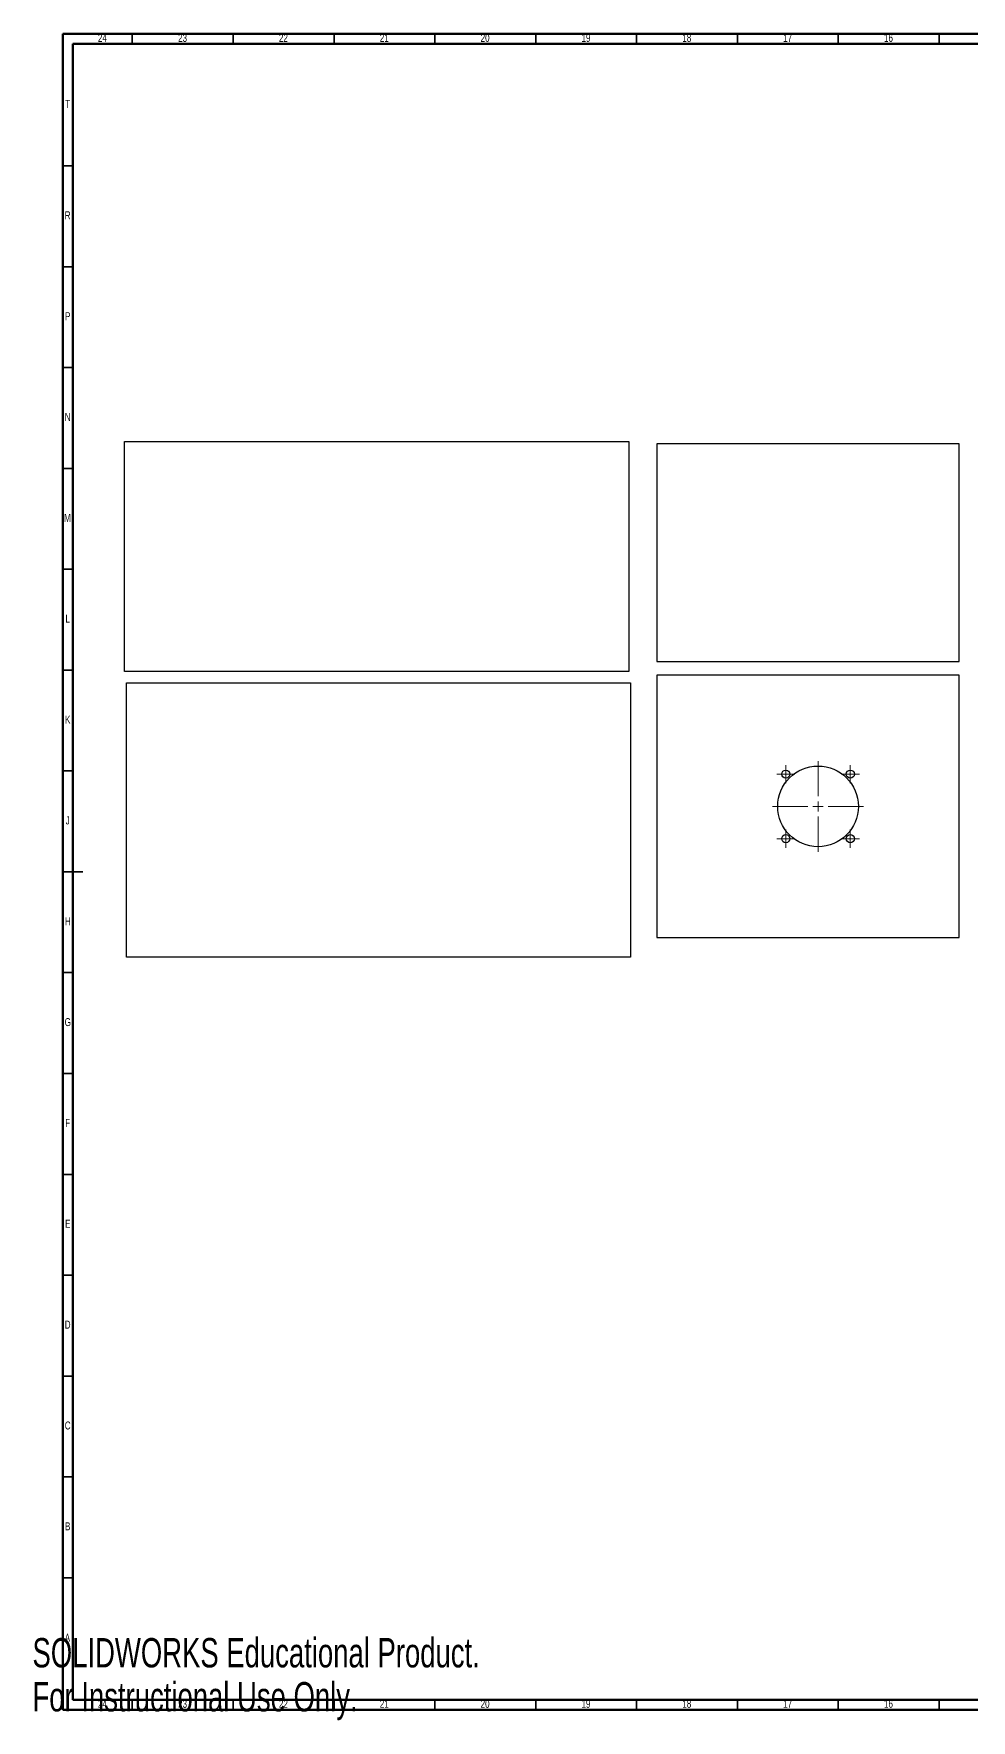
# Model space of a CAD drawing. Header units: millimetres. Extents: x 1 to 1184, y 0 to 836.
# Drawn here: x 1 to 465, y 0 to 836 of the extents above; entities that cross this region are included whole.
import ezdxf

# ---------------------------------------------------------------- set-up
doc = ezdxf.new("R2010")
doc.units = ezdxf.units.MM
doc.styles.add('SLDTEXTSTYLE0', font='TXT', dxfattribs={"width": 0.75})
doc.styles.add('SLDTEXTSTYLE3', font='TXT', dxfattribs={"width": 0.7})

# ---------------------------------------------------------------- blocks, each defined once
blk = doc.blocks.new('SW_CENTERMARKSYMBOL_15')
at = {"color": 0, "linetype": 'Continuous', "lineweight": 0}
for p, q in [((0, 5), (0, 22.5)), ((-5, 0), (-22.5, 0)), ((0, 0), (-2.5, 0)), ((0, 0), (0, 2.5)), ((0, 0), (0, -2.5)), ((0, 0), (2.5, 0)), ((5, 0), (22.5, 0)), ((0, -5), (0, -22.5))]:
    blk.add_line(p, q, dxfattribs=at)
blk = doc.blocks.new('SW_CENTERMARKSYMBOL_16')
at = {"color": 0, "linetype": 'Continuous', "lineweight": 0}
for p, q in [((-2.5, 0), (-4.5, 0)), ((0, 0), (-2.5, 0)), ((0, 2.5), (0, 4.5)), ((0, 0), (0, 2.5)), ((0, 0), (0, -2.5)), ((0, 0), (2.5, 0)), ((2.5, 0), (4.5, 0)), ((0, -2.5), (0, -4.5))]:
    blk.add_line(p, q, dxfattribs=at)
blk = doc.blocks.new('SW_CENTERMARKSYMBOL_17')
at = {"color": 0, "linetype": 'Continuous', "lineweight": 0}
for p, q in [((0, 0), (-2.5, 0)), ((0, 2.5), (0, 4.5)), ((0, 0), (0, 2.5)), ((0, 0), (0, -2.5)), ((0, 0), (2.5, 0)), ((2.5, 0), (4.5, 0)), ((-2.5, 0), (-4.5, 0)), ((0, -2.5), (0, -4.5))]:
    blk.add_line(p, q, dxfattribs=at)
blk = doc.blocks.new('SW_CENTERMARKSYMBOL_18')
at = {"color": 0, "linetype": 'Continuous', "lineweight": 0}
for p, q in [((-2.5, 0), (-4.5, 0)), ((0, 0), (-2.5, 0)), ((0, 2.5), (0, 4.5)), ((0, 0), (0, 2.5)), ((0, 0), (0, -2.5)), ((0, 0), (2.5, 0)), ((2.5, 0), (4.5, 0)), ((0, -2.5), (0, -4.5))]:
    blk.add_line(p, q, dxfattribs=at)
blk = doc.blocks.new('SW_CENTERMARKSYMBOL_19')
at = {"color": 0, "linetype": 'Continuous', "lineweight": 0}
for p, q in [((-2.5, 0), (-4.5, 0)), ((0, 0), (-2.5, 0)), ((0, 2.5), (0, 4.5)), ((0, 0), (0, 2.5)), ((0, 0), (0, -2.5)), ((0, 0), (2.5, 0)), ((2.5, 0), (4.5, 0)), ((0, -2.5), (0, -4.5))]:
    blk.add_line(p, q, dxfattribs=at)

msp = doc.modelspace()

# ---------------------------------------------------------------- linework, layer by layer
at = {"color": 7, "linetype": 'Continuous', "lineweight": 70}
for p, q in [((15, 5), (15, 836)), ((15, 836), (1184, 836)), ((20, 10), (20, 831)), ((20, 831), (1179, 831)), ((1179, 10), (20, 10)), ((1184, 5), (15, 5))]:
    msp.add_line(p, q, dxfattribs=at)
at = {"color": 7, "linetype": 'Continuous', "lineweight": 35}
for p, q in [((49.5, 831), (49.5, 836)), ((99.5, 831), (99.5, 836)), ((149.5, 831), (149.5, 836)), ((199.5, 831), (199.5, 836)), ((249.5, 831), (249.5, 836)), ((299.5, 831), (299.5, 836)), ((349.5, 831), (349.5, 836)), ((399.5, 831), (399.5, 836)), ((449.5, 831), (449.5, 836)), ((20, 770.5), (15, 770.5)), ((20, 720.5), (15, 720.5)), ((20, 670.5), (15, 670.5)), ((20, 620.5), (15, 620.5)), ((20, 570.5), (15, 570.5)), ((20, 520.5), (15, 520.5)), ((20, 470.5), (15, 470.5)), ((15, 420.5), (25, 420.5)), ((20, 420.5), (15, 420.5)), ((20, 370.5), (15, 370.5)), ((20, 320.5), (15, 320.5)), ((20, 270.5), (15, 270.5)), ((20, 220.5), (15, 220.5)), ((20, 170.5), (15, 170.5)), ((20, 120.5), (15, 120.5)), ((20, 70.5), (15, 70.5)), ((49.5, 10), (49.5, 5)), ((99.5, 10), (99.5, 5)), ((149.5, 10), (149.5, 5)), ((199.5, 10), (199.5, 5)), ((249.5, 10), (249.5, 5)), ((299.5, 10), (299.5, 5)), ((349.5, 10), (349.5, 5)), ((399.5, 10), (399.5, 5)), ((449.5, 10), (449.5, 5))]:
    msp.add_line(p, q, dxfattribs=at)
at = {"color": 7, "linetype": 'Continuous', "lineweight": 25}
for p, q in [((45.61, 633.8), (295.61, 633.8)), ((45.61, 519.8), (45.61, 633.8)), ((295.61, 633.8), (295.61, 519.8)), ((309.49, 632.73), (309.49, 524.73)), ((459.49, 632.73), (309.49, 632.73)), ((459.49, 524.73), (459.49, 632.73)), ((295.61, 519.8), (45.61, 519.8)), ((309.49, 524.73), (459.49, 524.73)), ((46.58, 514.15), (296.58, 514.15)), ((46.58, 378.15), (46.58, 514.15)), ((296.58, 514.15), (296.58, 378.15)), ((309.49, 517.92), (309.49, 387.92)), ((459.49, 517.92), (309.49, 517.92)), ((459.49, 387.92), (459.49, 517.92)), ((309.49, 387.92), (459.49, 387.92)), ((296.58, 378.15), (46.58, 378.15))]:
    msp.add_line(p, q, dxfattribs=at)
for centre, radius in [((389.49, 452.92), 20), ((373.49, 468.92), 2), ((405.49, 468.92), 2), ((373.49, 436.92), 2), ((405.49, 436.92), 2)]:
    msp.add_circle(centre, radius, dxfattribs=at)

# ---------------------------------------------------------------- block references
at = {"color": 7, "linetype": 'Continuous', "lineweight": 0}
for name, p in [('SW_CENTERMARKSYMBOL_15', (389.49, 452.92)), ('SW_CENTERMARKSYMBOL_19', (373.49, 468.92)), ('SW_CENTERMARKSYMBOL_18', (405.49, 468.92)), ('SW_CENTERMARKSYMBOL_16', (373.49, 436.92)), ('SW_CENTERMARKSYMBOL_17', (405.49, 436.92))]:
    msp.add_blockref(name, p, dxfattribs=at)

# ---------------------------------------------------------------- texts
at = {"color": 7, "linetype": 'Continuous', "lineweight": 0, "attachment_point": 2, "style": 'SLDTEXTSTYLE0'}
for s, insert, char_height in [('24', (34.67, 835.97), 3.969), ('23', (74.42, 835.97), 3.969), ('22', (124.42, 835.97), 3.969), ('21', (174.42, 835.97), 3.969), ('20', (224.42, 835.97), 3.969), ('19', (274.42, 835.97), 3.969), ('18', (324.42, 835.97), 3.969), ('17', (374.42, 835.97), 3.969), ('16', (424.42, 835.97), 3.969), ('T', (17.49, 803.22), 3.97), ('R', (17.44, 747.97), 3.97), ('P', (17.48, 697.97), 3.97), ('N', (17.46, 647.97), 3.97), ('M', (17.36, 597.97), 3.97), ('L', (17.45, 547.97), 3.97), ('K', (17.49, 497.97), 3.97), ('J', (17.47, 447.97), 3.97), ('H', (17.49, 397.97), 3.97), ('G', (17.49, 347.97), 3.97), ('F', (17.46, 297.97), 3.97), ('E', (17.51, 247.97), 3.97), ('D', (17.45, 197.97), 3.97), ('C', (17.46, 147.97), 3.97), ('B', (17.47, 97.97), 3.97), ('A', (17.34, 42.72), 3.97), ('24', (34.67, 9.97), 3.969), ('23', (74.42, 9.97), 3.969), ('22', (124.42, 9.97), 3.969), ('21', (174.42, 9.97), 3.969), ('20', (224.42, 9.97), 3.969), ('19', (274.42, 9.97), 3.969), ('18', (324.42, 9.97), 3.969), ('17', (374.42, 9.97), 3.969), ('16', (424.42, 9.97), 3.969)]:
    msp.add_mtext(s, dxfattribs=dict(at, insert=insert, char_height=char_height))
at = {"color": 7, "linetype": 'Continuous', "char_height": 14.5493, "attachment_point": 1, "style": 'SLDTEXTSTYLE3'}
for s, insert in [('SOLIDWORKS Educational Product.', (0, 40.58)), ('For Instructional Use Only.', (0, 18.76))]:
    msp.add_mtext(s, dxfattribs=dict(at, insert=insert))

doc.saveas('drawing.dxf')
